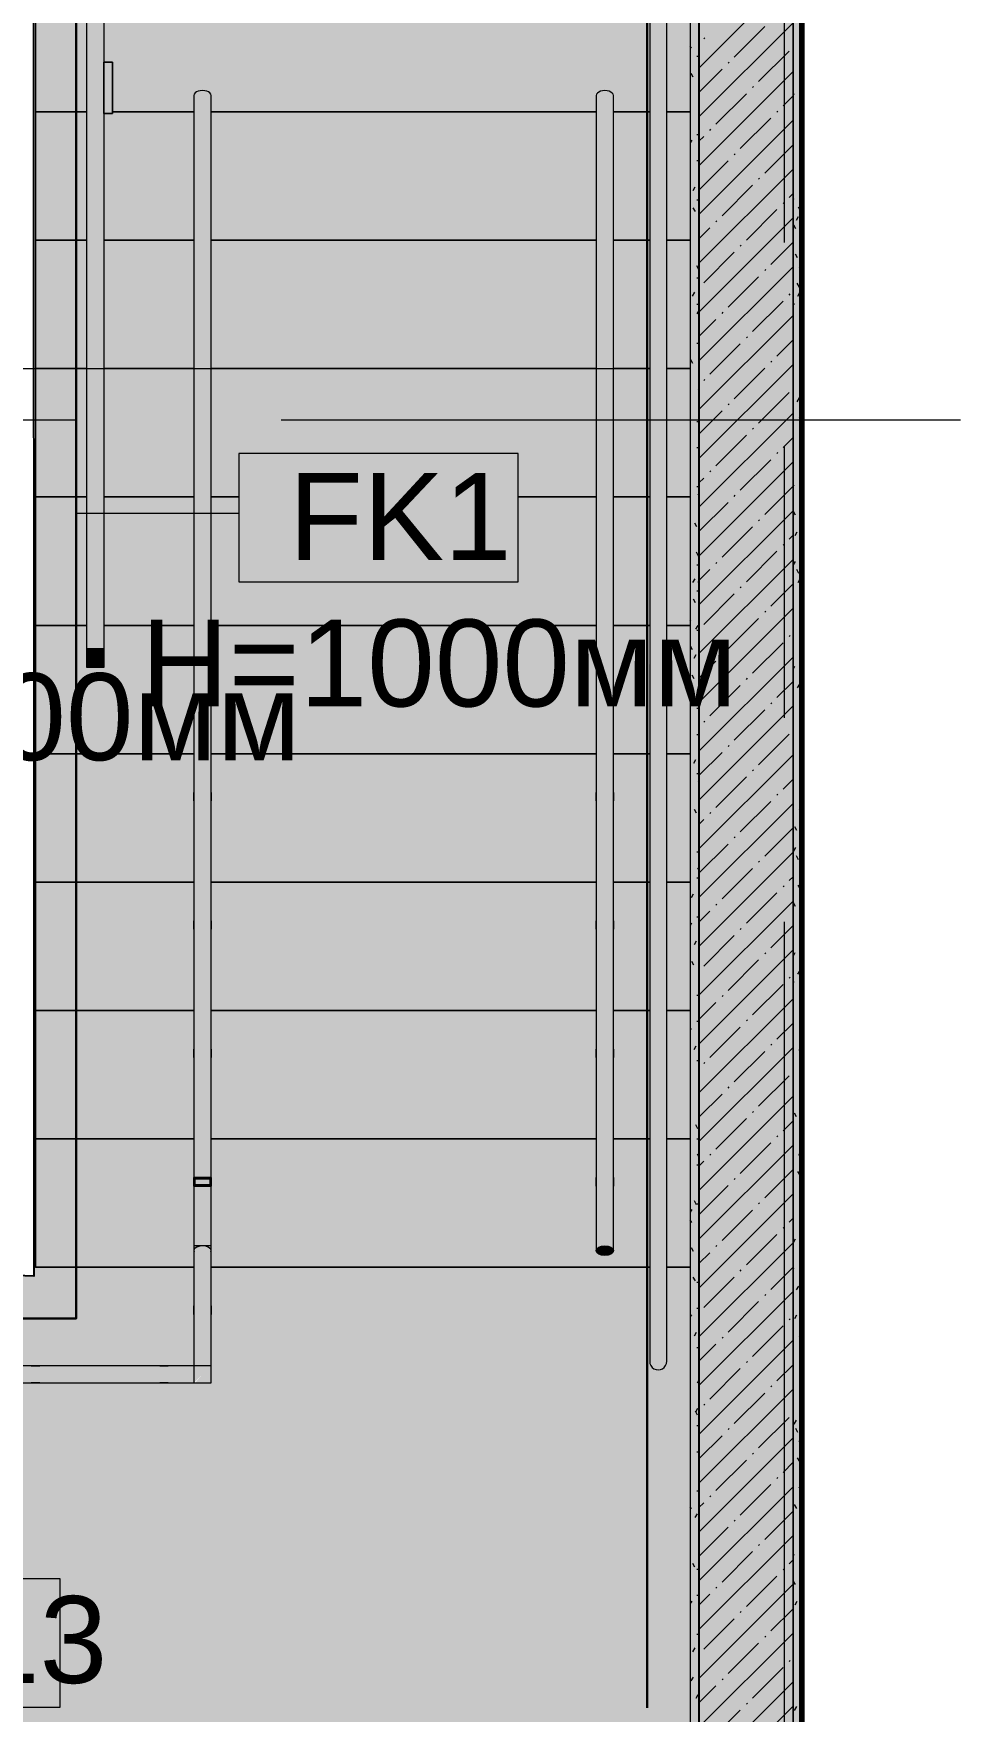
# Model space of a CAD drawing. Header units: millimetres. Extents: x -3817 to 677485, y -22715 to 103890.
# Drawn here: x 2199 to 4364, y 2493 to 6414 of the extents above; entities that cross this region are included whole.
import ezdxf

# ---------------------------------------------------------------- set-up
doc = ezdxf.new("R2010")
doc.units = ezdxf.units.MM
doc.layers.add('PDF _Геометрия', color=7, linetype='Continuous', true_color=0x1d1d1d)
doc.layers.add('PDF _Сплошная заливка', color=7, linetype='Continuous', true_color=0xffffff)
doc.layers.add('PDF _Текст', color=7, linetype='Continuous')
doc.styles.add('PDF GOST-Common', font='arial.ttf')

msp = doc.modelspace()

# ---------------------------------------------------------------- hatches: boundary and pattern name
at = {"layer": 'PDF _Сплошная заливка', "transparency": 33554559}
for points in [[(3973.3, 2031.3), (3973.3, 9811.3), (3753.3, 9811.3), (3753.3, 2031.3), (3947.7, 2031.3)], [(3745.9, 2200.9), (3753.3, 2200.9), (3753.3, 9591.3), (3733.3, 9591.3), (3733.3, 2200.9)], [(3653.1, 3292), (3668.3, 3294), (3677.6, 3306.2), (3678.3, 3311.3), (3677.6, 7776.5), (3675.6, 7781.3), (3663.4, 7790.7), (3648.3, 7788.7), (3638.9, 7776.5), (3638.3, 7771.3), (3638.9, 3306.2), (3644.1, 3297.2), (3649.6, 3294)], [(2323.3, 4977.3), (2363.3, 4977.3), (2363.3, 7337.3), (2323.3, 7337.3), (2323.3, 5031.3)], [(3513.5, 3569.9), (3516.2, 3575.5), (3523.5, 3579.5), (3533.5, 3581), (3543.5, 3579.5), (3550.8, 3575.5), (3553.5, 3572.8), (3550.8, 6275.5), (3543.5, 6279.5), (3533.5, 6281), (3523.5, 6279.5), (3516.2, 6275.5), (3513.5, 6269.9), (3513.5, 3572.8)], [(2678.3, 5132.9), (3331.4, 5132.9), (3331.4, 5432.9), (2678.3, 5432.9), (2678.3, 5331.3)], [(3538.6, 3559.2), (3547.6, 3563.3), (3552.8, 3567.1), (3550.8, 3574.7), (3543.5, 3579.5), (3528.3, 3579.8), (3516.9, 3575.5), (3513.5, 3569.9), (3519.3, 3562.1), (3528.3, 3560), (3533.5, 3559.6)]]:
    msp.add_hatch(color=256, dxfattribs=at).paths.add_polyline_path(points)
h = msp.add_hatch(color=256, dxfattribs=at)
h.paths.add_polyline_path([(3732.3, 6231.3), (3732.3, 6531.3), (3678.3, 6531.3), (3678.3, 6231.3)], flags=0)
h.paths.add_polyline_path([(2203.3, 6231.3), (2323.3, 6231.3), (2323.3, 6531.3), (2203.3, 6531.3)], flags=0)
h.paths.add_polyline_path([(2515.1, 6231.3), (2573.5, 6231.3), (2574.2, 6272.8), (2579.3, 6277.8), (2589, 6280.7), (2598.6, 6280.7), (2607.6, 6277.8), (2612.8, 6272.8), (2613.5, 6269.9), (2613.5, 6231.3), (3513.5, 6231.3), (3514.2, 6272.8), (3519.3, 6277.8), (3528.3, 6280.7), (3538.6, 6280.7), (3547.6, 6277.8), (3552.8, 6272.8), (3553.5, 6269.9), (3553.5, 6231.3), (3638.3, 6231.3), (3638.3, 6531.3), (2473.3, 6531.3), (2471.3, 6493.7), (2467.4, 6476), (2462.5, 6466.8), (2456.5, 6461.9), (2450.1, 6461.9), (2444, 6466.8), (2437.6, 6480.7), (2435, 6495.4), (2433.3, 6531.3), (2363.3, 6531.3), (2363.3, 6347.3), (2383.3, 6347.3), (2383.3, 6231.3)], flags=0)
h = msp.add_hatch(color=256, dxfattribs=at)
h.paths.add_polyline_path([(2573.5, 3569.9), (2576.2, 3575.6), (2583.5, 3579.5), (2573.7, 3575.5), (2573.5, 3572.8)], flags=0)
h.paths.add_polyline_path([(2613.5, 3569.9), (2612.8, 3576.5), (2607.6, 3579.3), (2607.6, 3577.8), (2612.8, 3572.8), (2613.4, 3570.1)], flags=0)
h.paths.add_polyline_path([(2588.3, 3581), (2613.5, 3581), (2612.8, 3721), (2588.3, 3721)], flags=0)
h.paths.add_polyline_path([(2573.5, 3581), (2588.3, 3581.1), (2588.3, 3721), (2573.5, 3721), (2573.5, 3605)], flags=0)
h.paths.add_polyline_path([(2588.3, 3724), (2610.5, 3724), (2610.5, 3738), (2576.5, 3738), (2577, 3724), (2585.3, 3724)], flags=0)
h.paths.add_polyline_path([(2588.3, 3741), (2613.5, 3741), (2612.8, 6272.8), (2607.6, 6277.8), (2598.6, 6280.7), (2588.3, 6280.7), (2579.3, 6277.8), (2574.2, 6272.8), (2573.5, 6269.9), (2574.3, 3741), (2585.5, 3741)], flags=0)
h = msp.add_hatch(color=256, dxfattribs=at)
h.paths.add_polyline_path([(2323.3, 5931.3), (2323.3, 6231.3), (2203.3, 6231.3), (2203.3, 5931.3)], flags=0)
h.paths.add_polyline_path([(3678.3, 5931.3), (3732.3, 5931.3), (3732.3, 6231.3), (3678.3, 6231.3), (3678.3, 6143.8)], flags=0)
h.paths.add_polyline_path([(3638.3, 5931.3), (3638.3, 6231.3), (3553.5, 6231.3), (3553.5, 5931.3)], flags=0)
h.paths.add_polyline_path([(2363.3, 5931.3), (2573.5, 5931.3), (2573.5, 6231.3), (2383.3, 6231.3), (2383.3, 6227.3), (2363.3, 6227.3), (2363.3, 5990.4)], flags=0)
h.paths.add_polyline_path([(3513.5, 5931.3), (3513.5, 6231.3), (2613.5, 6231.3), (2613.5, 5931.3), (3433.1, 5931.3)], flags=0)
h = msp.add_hatch(color=256, dxfattribs=at)
h.paths.add_polyline_path([(2203.3, 5631.3), (2323.3, 5631.3), (2323.3, 5931.3), (2203.3, 5931.3)], flags=0)
h.paths.add_polyline_path([(2363.3, 5631.3), (2573.5, 5631.3), (2573.5, 5931.3), (2363.3, 5931.3)], flags=0)
h.paths.add_polyline_path([(3732.3, 5631.3), (3732.3, 5931.3), (3678.3, 5931.3), (3678.3, 5631.3)], flags=0)
h.paths.add_polyline_path([(3638.3, 5631.3), (3638.3, 5931.3), (3553.5, 5931.3), (3553.5, 5631.3)], flags=0)
h.paths.add_polyline_path([(3513.5, 5631.3), (3513.5, 5931.3), (2613.5, 5931.3), (2613.5, 5631.3), (3361.9, 5631.3)], flags=0)
h = msp.add_hatch(color=256, dxfattribs=at)
h.paths.add_polyline_path([(3732.3, 5331.3), (3733.3, 5331.3), (3732.3, 5631.3), (3678.3, 5631.3), (3678.3, 5331.3)], flags=0)
h.paths.add_polyline_path([(2203.3, 5331.3), (2323.3, 5331.3), (2323.3, 5631.3), (2203.3, 5631.3)], flags=0)
h.paths.add_polyline_path([(2363.3, 5331.3), (2573.5, 5331.3), (2573.5, 5631.3), (2363.3, 5631.3), (2363.3, 5384.3)], flags=0)
h.paths.add_polyline_path([(2613.5, 5331.3), (2678.3, 5331.3), (2678.3, 5432.9), (3331.4, 5432.9), (3331.4, 5331.3), (3513.5, 5331.3), (3513.5, 5631.3), (2613.5, 5631.3)], flags=0)
h.paths.add_polyline_path([(3638.3, 5331.3), (3638.3, 5631.3), (3553.5, 5631.3), (3553.5, 5331.3)], flags=0)
h = msp.add_hatch(color=256, dxfattribs=at)
h.paths.add_polyline_path([(3678.3, 5031.3), (3733.3, 5031.3), (3733.3, 5331.3), (3678.3, 5331.3), (3678.3, 5083.9)], flags=0)
h.paths.add_polyline_path([(2323.3, 5031.3), (2323.3, 5331.3), (2203.3, 5331.3), (2203.3, 5031.3)], flags=0)
h.paths.add_polyline_path([(2363.3, 5031.3), (2573.5, 5031.3), (2573.5, 5331.3), (2363.3, 5331.3), (2363.3, 5083.9)], flags=0)
h.paths.add_polyline_path([(2613.5, 5031.3), (3513.5, 5031.3), (3513.5, 5331.3), (3331.4, 5331.3), (3331.4, 5132.9), (2678.3, 5132.9), (2678.3, 5331.3), (2613.5, 5331.3), (2613.5, 5083.9)], flags=0)
h.paths.add_polyline_path([(3553.5, 5031.3), (3638.3, 5031.3), (3638.3, 5331.3), (3553.5, 5331.3), (3553.5, 5083.9)], flags=0)
h = msp.add_hatch(color=256, dxfattribs=at)
h.paths.add_polyline_path([(2203.3, 4731.3), (2573.5, 4731.3), (2573.5, 5031.3), (2363.3, 5031.3), (2363.3, 4932.6), (2323.3, 4932.6), (2323.3, 5031.3), (2203.3, 5031.3), (2203.3, 4932.6)], flags=0)
h.paths.add_polyline_path([(3733.3, 4731.3), (3733.3, 5031.3), (3678.3, 5031.3), (3678.3, 4731.3)], flags=0)
h.paths.add_polyline_path([(2613.5, 4731.3), (3513.5, 4731.3), (3513.5, 5031.3), (2613.5, 5031.3)], flags=0)
h.paths.add_polyline_path([(3638.3, 4731.3), (3636.6, 5031.3), (3553.5, 5031.3), (3553.5, 4731.3)], flags=0)
h = msp.add_hatch(color=256, dxfattribs=at)
h.paths.add_polyline_path([(2363.3, 4932.6), (2363.3, 4977.3), (2323.3, 4977.3), (2323.3, 4932.6), (2360.3, 4932.6)], flags=0)
h.paths.add_polyline_path([(2360.3, 4939.3), (2326.3, 4939.3), (2326.3, 4970.6), (2360.3, 4970.6)], flags=0)
h = msp.add_hatch(color=256, dxfattribs=at)
h.paths.add_polyline_path([(3553.5, 4431.3), (3638.3, 4431.3), (3638.3, 4731.3), (3553.5, 4731.3), (3553.5, 4553.9)], flags=0)
h.paths.add_polyline_path([(2465.1, 4431.3), (2573.5, 4431.3), (2573.5, 4731.3), (2203.3, 4731.3), (2203.3, 4431.3), (2231.1, 4431.3)], flags=0)
h.paths.add_polyline_path([(2613.5, 4431.3), (3513.5, 4431.3), (3513.5, 4731.3), (2613.5, 4731.3), (2613.5, 4621)], flags=0)
h.paths.add_polyline_path([(3678.3, 4431.3), (3733.3, 4431.3), (3733.3, 4731.3), (3678.3, 4731.3), (3678.3, 4553.9)], flags=0)
h = msp.add_hatch(color=256, dxfattribs=at)
h.paths.add_polyline_path([(3513.5, 4131.3), (3513.5, 4431.3), (2613.5, 4431.3), (2613.5, 4131.3), (3480, 4131.3)], flags=0)
h.paths.add_polyline_path([(3733.3, 4131.3), (3733.3, 4431.3), (3678.3, 4431.3), (3678.3, 4131.3)], flags=0)
h.paths.add_polyline_path([(2540, 4131.3), (2573.5, 4131.3), (2573.5, 4431.3), (2203.3, 4431.3), (2203.3, 4131.3), (2461.8, 4131.3)], flags=0)
h.paths.add_polyline_path([(3638.3, 4131.3), (3638.3, 4431.3), (3553.5, 4431.3), (3553.5, 4131.3), (3608, 4131.3)], flags=0)
h = msp.add_hatch(color=256, dxfattribs=at)
h.paths.add_polyline_path([(2203.3, 3831.3), (2573.5, 3831.3), (2573.5, 4131.3), (2203.3, 4131.3), (2203.3, 4023.9)], flags=0)
h.paths.add_polyline_path([(2613.5, 3831.3), (3513.5, 3831.3), (3513.5, 4131.3), (2613.5, 4131.3), (2613.5, 4021)], flags=0)
h.paths.add_polyline_path([(3553.5, 3831.3), (3638.3, 3831.3), (3638.3, 4131.3), (3553.5, 4131.3), (3553.5, 4021)], flags=0)
h.paths.add_polyline_path([(3678.3, 3831.3), (3733.3, 3831.3), (3733.3, 4131.3), (3678.3, 4131.3), (3678.3, 4023.9)], flags=0)
h = msp.add_hatch(color=256, dxfattribs=at)
h.paths.add_polyline_path([(2203.3, 3531.3), (2573.5, 3531.3), (2573.5, 3831.3), (2203.3, 3831.3)], flags=0)
h.paths.add_polyline_path([(3678.3, 3531.3), (3733.3, 3531.3), (3733.3, 3831.3), (3678.3, 3831.3)], flags=0)
h.paths.add_polyline_path([(3608, 3531.3), (3638.3, 3531.3), (3638.3, 3831.3), (3553.5, 3831.3), (3552.8, 3567.1), (3538.6, 3559.2), (3519.3, 3562.1), (3513.5, 3572.8), (3513.5, 3831.3), (2613.5, 3831.3), (2613.5, 3531.3), (3553.5, 3531.3)], flags=0)
h = msp.add_hatch(color=256, dxfattribs=at)
h.paths.add_polyline_path([(2576.2, 3721), (2613.5, 3721), (2612.8, 3741), (2573.5, 3741), (2574.3, 3721)], flags=0)
h.paths.add_polyline_path([(2603.5, 3724), (2576.5, 3724), (2577.1, 3738), (2610.5, 3738), (2610.5, 3724), (2603.7, 3724)], flags=0)
h = msp.add_hatch(color=256, dxfattribs=at)
h.paths.add_polyline_path([(2613.5, 3261), (2593.5, 3281), (2576.2, 3261), (2612.8, 3261)], flags=0)
h.paths.add_polyline_path([(2593.5, 3281), (2593.8, 3281.4), (2613.5, 3301), (2611.8, 3572.8), (2606.3, 3577.8), (2598.6, 3580.7), (2573.5, 3580.7), (2574.2, 3576.5), (2580.6, 3579.5), (2579.3, 3577.1), (2573.9, 3569.8), (2573.5, 3559.2), (2574.4, 3300.1), (2593.4, 3281.1)], flags=0)
h.paths.add_polyline_path([(2613.5, 3575), (2612.8, 3581), (2607.6, 3579.3), (2613.5, 3575)], flags=0)
h = msp.add_hatch(color=256, dxfattribs=at)
h.paths.add_polyline_path([(2573.8, 3569.5), (2576.2, 3574.4), (2573.5, 3569.9)], flags=0)
h.paths.add_polyline_path([(2612.8, 3571.2), (2610.7, 3574.8), (2603.4, 3579.5), (2606.6, 3577.6), (2611.8, 3572.7), (2612.7, 3571.3)], flags=0)
h = msp.add_hatch(color=256, dxfattribs=at)
h.paths.add_polyline_path([(374.3, 2052.3), (3378.3, 2052.3), (3378.3, 2446.4), (3733.3, 2446.4), (3733.3, 3531.3), (3678.3, 3531.3), (3677.6, 3306.2), (3675.6, 3301.3), (3663.4, 3292), (3649.6, 3294), (3644.1, 3297.2), (3638.3, 3311.3), (3638.3, 3531.3), (2613.5, 3531.3), (2612.8, 3261), (1493.5, 3261.7), (1493.5, 3531.3), (374.3, 3531.3), (374.3, 2200.9)], flags=0)
h.paths.add_polyline_path([(3453.3, 2052.3), (3733.3, 2052.3), (3733.3, 2371.3), (3453.3, 2371.3), (3453.3, 2200.9)], flags=0)
h.paths.add_polyline_path([(1893.5, 3301), (2573.5, 3301), (2573.5, 3531.3), (2199.3, 3531.3), (2198.3, 3510.4), (1907.3, 3511.3), (1907.3, 3531.3), (1533.5, 3531.3), (1533.5, 3301), (1665.3, 3301)], flags=0)
h = msp.add_hatch(color=256, dxfattribs=at)
h.paths.add_polyline_path([(2613.5, 3261), (2612.8, 3300.4), (2593.5, 3281), (2612.8, 3261.7)], flags=0)
h.paths.add_polyline_path([(2573.5, 3261), (2593.4, 3281.1), (2573.5, 3301), (1533.5, 3299.2), (1529, 3290.9), (1523.5, 3285.1), (1513.5, 3281), (1503.5, 3285.1), (1493.5, 3295.2), (1493.5, 3261), (2482.6, 3261)], flags=0)

# ---------------------------------------------------------------- linework, layer by layer
msp.add_lwpolyline([(357.3, 9609.7), (3753.3, 9609.7), (3753.3, 2031.3), (357.3, 2031.3)], close=True)
msp.add_lwpolyline([(403.3, 7431.3), (2198.3, 7428.2), (2199.3, 3510.4), (1908.3, 3521.3), (1908.3, 7311.3), (373.3, 7311.3)])
at = {"layer": 'PDF _Геометрия', "color": 9, "lineweight": 9, "true_color": 0xc0c0c0}
for points in [[(3733.3, 9570.4), (3733.3, 2200.9), (3753.3, 2200.9), (3753.3, 2031.3), (353.3, 2031.3), (373.3, 2031.3), (373.3, 2200.9), (353.3, 2200.9), (353.3, 5581.4), (133.3, 5581.4), (-24.7, 5581.4), (-24.7, 1811.3), (-24.7, 1658.3), (-24.7, 1653.4), (3973.3, 1653.4), (3973.3, 1811.3), (133.3, 1811.3), (353.3, 1811.3), (3973.3, 1811.3), (3973.3, 2031.3), (3973.3, 9811.3)], [(3378.3, 2052.3), (3378.3, 2200.9), (3378.3, 2371.3), (3378.3, 2433.8), (3378.3, 2446.4), (3753.3, 2446.4), (3753.3, 9591.3), (3733.3, 9591.3), (3753.3, 9591.3), (3753.3, 2200.9), (3753.3, 2051.3), (3753.3, 2031.3), (373.3, 2031.3), (353.3, 2031.3), (353.3, 2200.9), (353.3, 5581.4), (373.3, 5581.4), (373.3, 2200.9), (373.3, 2051.3)]]:
    msp.add_lwpolyline(points, dxfattribs=at)
msp.add_lwpolyline([(3993.3, 2061.3), (3993.3, 9604.4), (3973.3, 9604.4), (3973.3, 2061.3)], close=True, dxfattribs=at)
at = {"layer": 'PDF _Геометрия', "color": 231, "lineweight": 70, "true_color": 0xff80c0}
msp.add_lwpolyline([(3993.3, 9584.3), (3993.3, 2052.3), (3994.3, 2052.3), (3994.3, 9584.3)], close=True, dxfattribs=at)
at = {"layer": 'PDF _Геометрия', "color": 231, "lineweight": 30, "true_color": 0xff80c0}
for points in [[(3632.3, 2501.3), (3632.3, 9471.3)], [(453.3, 7551.4), (2298.3, 7551.4), (2298.3, 3411.4), (1808.3, 3411.4), (1808.3, 7191.3), (453.3, 7191.3)]]:
    msp.add_lwpolyline(points, dxfattribs=at)
at = {"layer": 'PDF _Геометрия', "color": 7, "lineweight": 9}
for points in [[(3638.3, 7771.3), (3638.3, 3311.3), (3638.9, 3306.2), (3640.9, 3301.3), (3644.1, 3297.2), (3648.3, 3294), (3653.1, 3292), (3658.3, 3291.3), (3663.4, 3292), (3668.3, 3294), (3672.4, 3297.2), (3675.6, 3301.3), (3677.6, 3306.2), (3678.3, 3311.3), (3678.3, 7771.3)], [(2323.3, 4932.6), (2323.3, 7332.6), (2323.3, 7627.3), (2363.3, 7627.3), (2363.3, 7647.3), (2323.3, 7647.3)], [(2323.3, 4977.3), (2323.3, 7337.3), (2363.3, 7337.3), (2363.3, 7647.3), (2363.3, 7547.3)], [(2363.3, 7337.3), (2363.3, 4977.3)], [(2363.3, 6827.3), (2363.3, 6347.3)], [(2613.5, 3569.9), (2613.5, 6269.9), (2612.8, 6272.8), (2610.8, 6275.5), (2607.6, 6277.8), (2603.5, 6279.5), (2598.6, 6280.7), (2593.5, 6281), (2588.3, 6280.7), (2583.5, 6279.5), (2579.3, 6277.8), (2576.2, 6275.5), (2574.2, 6272.8), (2573.5, 6269.9), (2573.5, 3569.9), (2574.2, 3567.1)], [(3513.5, 6269.9), (3513.5, 3569.9)], [(3553.5, 3569.9), (3553.5, 6269.9)], [(2363.3, 6227.3), (2363.3, 4932.6)], [(2053.3, 5631.3), (3632.3, 5631.3)], [(2678.3, 5292.9), (2298.3, 5292.9)], [(2326.3, 4970.6), (2326.3, 4939.3)], [(2360.3, 4939.3), (2360.3, 4970.6)], [(2573.5, 4621), (2573.5, 4641)], [(2613.5, 4641), (2613.5, 4621)], [(3513.5, 4621), (3513.5, 4641)], [(3553.5, 4641), (3553.5, 4621)], [(2573.5, 4321), (2573.5, 4341)], [(2613.5, 4341), (2613.5, 4321)], [(3513.5, 4321), (3513.5, 4341)], [(3553.5, 4341), (3553.5, 4321)], [(2573.5, 4021), (2573.5, 4041)], [(2613.5, 4041), (2613.5, 4021)], [(3513.5, 4021), (3513.5, 4041)], [(3553.5, 4041), (3553.5, 4021)], [(3513.5, 3721), (3513.5, 3741)], [(3553.5, 3741), (3553.5, 3721)], [(2613.5, 3441), (2613.5, 3421), (2613.5, 3441)], [(1493.5, 3261), (2613.5, 3261), (2613.5, 3261.7), (2613.5, 3263.7), (2613.5, 3266.9), (2613.5, 3271), (2613.5, 3275.9), (2613.5, 3281), (2613.5, 3286.2), (2613.5, 3291), (2613.5, 3295.2), (2613.5, 3298.4), (2613.5, 3300.4), (2613.5, 3301), (1531.6, 3301)], [(2193.5, 3301), (2213.5, 3301), (2193.5, 3301)], [(2493.5, 3301), (2513.5, 3301), (2493.5, 3301)], [(2613.5, 3263.7), (2613.5, 3266.9), (2613.5, 3271), (2613.5, 3275.9), (2613.5, 3281), (2613.5, 3286.2), (2613.5, 3291), (2613.5, 3295.2), (2613.5, 3298.4)], [(2576.2, 3261), (2579.3, 3261), (2583.5, 3261), (2588.3, 3261)], [(2589, 3261), (2593.5, 3261), (2598.6, 3261), (2603.5, 3261), (2607.6, 3261), (2610.8, 3261)]]:
    msp.add_lwpolyline(points, dxfattribs=at)
at = {"layer": 'PDF _Геометрия', "color": 253, "lineweight": 9, "true_color": 0xaaaaaa}
for points in [[(3953.3, 5926), (3953.3, 7513.5)], [(2203.3, 7131.3), (2323.3, 7131.3), (2203.3, 7131.3), (2203.3, 6831.3), (2203.3, 6531.3), (2323.3, 6531.3), (2203.3, 6531.3), (2203.3, 6231.3), (2203.3, 5931.3), (2203.3, 5631.3), (2203.3, 5331.3), (2203.3, 5031.3), (2203.3, 4731.3), (2203.3, 4431.3), (2203.3, 4131.3), (2203.3, 3831.3), (2203.3, 3531.3), (2199.3, 3531.3)], [(1665.6, 5511.3), (2300.6, 5511.3)], [(2776.9, 5511.3), (4364.4, 5511.3)], [(3953.3, 4814.8), (3953.3, 5449.8)], [(3953.3, 5.1), (3953.3, 2505.1), (3953.3, 4338.5)]]:
    msp.add_lwpolyline(points, dxfattribs=at)
at = {"layer": 'PDF _Геометрия', "lineweight": 9}
for points in [[(3753.3, 6333.7), (3973.3, 6553.7)], [(3753.3, 6219.7), (3973.3, 6439.7)], [(3764.5, 6402), (3766.9, 6404.4)], [(3835.8, 6359.3), (3907.1, 6430.6)], [(3892.8, 6302.2), (3964.1, 6373.5)], [(3753.3, 6276.7), (3807.3, 6330.8)], [(3753.3, 6105.6), (3973.3, 6325.6)], [(3821.6, 6345), (3823.9, 6347.4)], [(3878.6, 6288), (3881, 6290.4)], [(3793, 6202.5), (3864.3, 6273.7)], [(3949.9, 6245.2), (3973.3, 6268.6)], [(3753.3, 5991.6), (3973.3, 6211.6)], [(3850.1, 6145.4), (3921.4, 6216.7)], [(3935.6, 6231), (3938, 6233.3)], [(3753.3, 6162.7), (3764.5, 6173.9)], [(3778.8, 6188.2), (3781.2, 6190.6)], [(3835.8, 6131.2), (3838.2, 6133.5)], [(3907.1, 6088.4), (3973.3, 6154.6)], [(3753.3, 6048.6), (3821.6, 6116.9)], [(3753.3, 5877.5), (3973.3, 6097.5)], [(3807.3, 5988.6), (3878.6, 6059.9)], [(3892.8, 6074.1), (3895.2, 6076.5)], [(3964.1, 6031.4), (3973.3, 6040.5)], [(3864.3, 5931.6), (3935.6, 6002.9)], [(3949.9, 6017.1), (3952.2, 6019.5)], [(3753.3, 5763.5), (3973.3, 5983.5)], [(3793, 5974.4), (3795.4, 5976.7)], [(3753.3, 5934.6), (3778.8, 5960.1)], [(3921.4, 5874.6), (3973.3, 5926.5)], [(3764.5, 5831.8), (3835.8, 5903.1)], [(3850.1, 5917.3), (3852.4, 5919.7)], [(3753.3, 5649.4), (3973.3, 5869.4)], [(3821.6, 5774.8), (3892.8, 5846)], [(3907.1, 5860.3), (3909.5, 5862.7)], [(3964.1, 5803.3), (3966.5, 5805.7)], [(3878.6, 5717.7), (3949.9, 5789)], [(3753.3, 5535.4), (3973.3, 5755.4)], [(3753.3, 5706.5), (3793, 5746.3)], [(3807.3, 5760.5), (3809.7, 5762.9)], [(3778.8, 5618), (3850.1, 5689.2)], [(3864.3, 5703.5), (3866.7, 5705.9)], [(3935.6, 5660.7), (3973.3, 5698.4)], [(3921.4, 5646.5), (3923.7, 5648.8)], [(3753.3, 5421.3), (3973.3, 5641.3)], [(3835.8, 5560.9), (3907.1, 5632.2)], [(3764.5, 5603.7), (3766.9, 5606.1)], [(3892.8, 5503.9), (3964.1, 5575.2)], [(3753.3, 5478.4), (3807.3, 5532.4)], [(3821.6, 5546.7), (3823.9, 5549)], [(3753.3, 5307.3), (3973.3, 5527.3)], [(3878.6, 5489.6), (3881, 5492)], [(3793, 5404.1), (3864.3, 5475.4)], [(3949.9, 5446.9), (3973.3, 5470.3)], [(3753.3, 5193.3), (3973.3, 5413.3)], [(3850.1, 5347.1), (3921.4, 5418.4)], [(3935.6, 5432.6), (3938, 5435)], [(3753.3, 5364.3), (3764.5, 5375.6)], [(3778.8, 5389.9), (3781.2, 5392.2)], [(3835.8, 5332.8), (3838.2, 5335.2)], [(3907.1, 5290.1), (3973.3, 5356.2)], [(3753.3, 5250.3), (3821.6, 5318.6)], [(3753.3, 5079.2), (3973.3, 5299.2)], [(3807.3, 5190.3), (3878.6, 5261.5)], [(3892.8, 5275.8), (3895.2, 5278.2)], [(3949.9, 5218.8), (3952.2, 5221.1)], [(3964.1, 5233), (3973.3, 5242.2)], [(3753.3, 4965.2), (3973.3, 5185.2)], [(3793, 5176), (3795.4, 5178.4)], [(3864.3, 5133.2), (3935.6, 5204.5)], [(3753.3, 5136.2), (3778.8, 5161.8)], [(3764.5, 5033.4), (3835.8, 5104.7)], [(3850.1, 5119), (3852.4, 5121.4)], [(3921.4, 5076.2), (3973.3, 5128.1)], [(3753.3, 4851.1), (3973.3, 5071.1)], [(3907.1, 5062), (3909.5, 5064.3)], [(3821.6, 4976.4), (3892.8, 5047.7)], [(3878.6, 4919.4), (3949.9, 4990.7)], [(3964.1, 5004.9), (3966.5, 5007.3)], [(3753.3, 4737.1), (3973.3, 4957.1)], [(3753.3, 4908.1), (3793, 4947.9)], [(3807.3, 4962.2), (3809.7, 4964.5)], [(3864.3, 4905.1), (3866.7, 4907.5)], [(3778.8, 4819.6), (3850.1, 4890.9)], [(3935.6, 4862.4), (3973.3, 4900)], [(3753.3, 4623), (3973.3, 4843)], [(3835.8, 4762.6), (3907.1, 4833.9)], [(3921.4, 4848.1), (3923.7, 4850.5)], [(3764.5, 4805.3), (3766.9, 4807.7)], [(3821.6, 4748.3), (3823.9, 4750.7)], [(3892.8, 4705.6), (3964.1, 4776.8)], [(3753.3, 4680), (3807.3, 4734.1)], [(3753.3, 4509), (3973.3, 4729)], [(3793, 4605.8), (3864.3, 4677)], [(3878.6, 4691.3), (3881, 4693.7)], [(3949.9, 4648.5), (3973.3, 4671.9)], [(3935.6, 4634.3), (3938, 4636.6)], [(3753.3, 4394.9), (3973.3, 4614.9)], [(3778.8, 4591.5), (3781.2, 4593.9)], [(3850.1, 4548.7), (3921.4, 4620)], [(3753.3, 4566), (3764.5, 4577.3)], [(3907.1, 4491.7), (3973.3, 4557.9)], [(3753.3, 4451.9), (3821.6, 4520.2)], [(3835.8, 4534.5), (3838.2, 4536.9)], [(3753.3, 4280.9), (3973.3, 4500.9)], [(3892.8, 4477.5), (3895.2, 4479.8)], [(3807.3, 4391.9), (3878.6, 4463.2)], [(3964.1, 4434.7), (3973.3, 4443.8)], [(3864.3, 4334.9), (3935.6, 4406.2)], [(3949.9, 4420.4), (3952.2, 4422.8)], [(3753.3, 4166.8), (3973.3, 4386.8)], [(3753.3, 4337.9), (3778.8, 4363.4)], [(3793, 4377.7), (3795.4, 4380)], [(3850.1, 4320.6), (3852.4, 4323)], [(3921.4, 4277.9), (3973.3, 4329.8)], [(3764.5, 4235.1), (3835.8, 4306.4)], [(3753.3, 4052.8), (3973.3, 4272.8)], [(3821.6, 4178.1), (3892.8, 4249.4)], [(3907.1, 4263.6), (3909.5, 4266)], [(3964.1, 4206.6), (3966.5, 4209)], [(3753.3, 3938.7), (3973.3, 4158.7)], [(3807.3, 4163.8), (3809.7, 4166.2)], [(3878.6, 4121.1), (3949.9, 4192.3)], [(3753.3, 4109.8), (3793, 4149.6)], [(3778.8, 4021.3), (3850.1, 4092.5)], [(3864.3, 4106.8), (3866.7, 4109.2)], [(3935.6, 4064), (3973.3, 4101.7)], [(3753.3, 3824.7), (3973.3, 4044.7)], [(3921.4, 4049.8), (3923.7, 4052.1)], [(3764.5, 4007), (3766.9, 4009.4)], [(3835.8, 3964.2), (3907.1, 4035.5)], [(3892.8, 3907.2), (3964.1, 3978.5)], [(3753.3, 3881.7), (3807.3, 3935.7)], [(3753.3, 3710.6), (3973.3, 3930.6)], [(3821.6, 3950), (3823.9, 3952.4)], [(3878.6, 3893), (3881, 3895.3)], [(3793, 3807.4), (3864.3, 3878.7)], [(3949.9, 3850.2), (3973.3, 3873.6)], [(3753.3, 3596.6), (3973.3, 3816.6)], [(3850.1, 3750.4), (3921.4, 3821.7)], [(3935.6, 3835.9), (3938, 3838.3)], [(3753.3, 3767.6), (3764.5, 3778.9)], [(3778.8, 3793.2), (3781.2, 3795.5)], [(3835.8, 3736.1), (3838.2, 3738.5)], [(3907.1, 3693.4), (3973.3, 3759.5)], [(3753.3, 3653.6), (3821.6, 3721.9)], [(3753.3, 3482.5), (3973.3, 3702.5)], [(3807.3, 3593.6), (3878.6, 3664.9)], [(3892.8, 3679.1), (3895.2, 3681.5)], [(3864.3, 3536.6), (3935.6, 3607.8)], [(3949.9, 3622.1), (3952.2, 3624.5)], [(3964.1, 3636.3), (3973.3, 3645.5)], [(3753.3, 3368.5), (3973.3, 3588.5)], [(3793, 3579.3), (3795.4, 3581.7)], [(3753.3, 3539.5), (3778.8, 3565.1)], [(3921.4, 3479.5), (3973.3, 3531.4)], [(3764.5, 3436.8), (3835.8, 3508)], [(3850.1, 3522.3), (3852.4, 3524.7)], [(3753.3, 3254.4), (3973.3, 3474.4)], [(3821.6, 3379.7), (3892.8, 3451)], [(3907.1, 3465.3), (3909.5, 3467.6)], [(3878.6, 3322.7), (3949.9, 3394)], [(3964.1, 3408.2), (3966.5, 3410.6)], [(3753.3, 3140.4), (3973.3, 3360.4)], [(3753.3, 3311.4), (3793, 3351.2)], [(3807.3, 3365.5), (3809.7, 3367.8)], [(3778.8, 3222.9), (3850.1, 3294.2)], [(3864.3, 3308.5), (3866.7, 3310.8)], [(3935.6, 3265.7), (3973.3, 3303.3)], [(3753.3, 3026.3), (3973.3, 3246.3)], [(3835.8, 3165.9), (3907.1, 3237.2)], [(3921.4, 3251.4), (3923.7, 3253.8)], [(3764.5, 3208.7), (3766.9, 3211)], [(3892.8, 3108.9), (3964.1, 3180.1)], [(3753.3, 3083.3), (3807.3, 3137.4)], [(3821.6, 3151.6), (3823.9, 3154)], [(3753.3, 2912.3), (3973.3, 3132.3)], [(3793, 3009.1), (3864.3, 3080.4)], [(3878.6, 3094.6), (3881, 3097)], [(3949.9, 3051.8), (3973.3, 3075.2)], [(3850.1, 2952), (3921.4, 3023.3)], [(3935.6, 3037.6), (3938, 3040)], [(3753.3, 2798.2), (3973.3, 3018.2)], [(3753.3, 2969.3), (3764.5, 2980.6)], [(3778.8, 2994.8), (3781.2, 2997.2)], [(3907.1, 2895), (3973.3, 2961.2)], [(3753.3, 2855.2), (3821.6, 2923.5)], [(3753.3, 2684.2), (3973.3, 2904.2)], [(3835.8, 2937.8), (3838.2, 2940.2)], [(3807.3, 2795.2), (3878.6, 2866.5)], [(3892.8, 2880.8), (3895.2, 2883.1)], [(3949.9, 2823.7), (3952.2, 2826.1)], [(3964.1, 2838), (3973.3, 2847.1)], [(3753.3, 2570.1), (3973.3, 2790.1)], [(3864.3, 2738.2), (3935.6, 2809.5)], [(3753.3, 2741.2), (3778.8, 2766.7)], [(3793, 2781), (3795.4, 2783.3)], [(3764.5, 2638.4), (3835.8, 2709.7)], [(3850.1, 2724), (3852.4, 2726.3)], [(3921.4, 2681.2), (3973.3, 2733.1)], [(3753.3, 2456.1), (3973.3, 2676.1)], [(3907.1, 2666.9), (3909.5, 2669.3)], [(3821.6, 2581.4), (3892.8, 2652.7)], [(3878.6, 2524.4), (3949.9, 2595.6)], [(3964.1, 2609.9), (3966.5, 2612.3)], [(3753.3, 2342), (3973.3, 2562)], [(3753.3, 2513.1), (3793, 2552.9)], [(3807.3, 2567.1), (3809.7, 2569.5)], [(3864.3, 2510.1), (3866.7, 2512.5)], [(3778.8, 2424.6), (3850.1, 2495.9)], [(3935.6, 2467.3), (3973.3, 2505)]]:
    msp.add_lwpolyline(points, dxfattribs=at)
at = {"layer": 'PDF _Геометрия', "color": 253, "lineweight": 9, "true_color": 0x9b9b9b}
for points in [[(3736, 6380.4), (3733.3, 6385.1)], [(3748.5, 6361.4), (3753.3, 6361.4)], [(3740.1, 6312.3), (3735, 6321.1)], [(3975.4, 6273.5), (3973.3, 6269.9)], [(3992.3, 6239.5), (3993.3, 6239.5)], [(3736.7, 6165), (3733.3, 6159)], [(3748.5, 6178.6), (3753.3, 6178.6)], [(3993.3, 6178.6), (3988.9, 6186.1)], [(3992.3, 6178.6), (3993.3, 6178.6)], [(3993.3, 6182.6), (3992.7, 6181.6)], [(3748.5, 6117.6), (3753.3, 6117.6)], [(3993.3, 6117.6), (3993, 6118.1)], [(3992.3, 6087.1), (3993.3, 6087.1)], [(3743.8, 6055.3), (3738.8, 6046.6)], [(3745.2, 5998.6), (3740.2, 6007.3)], [(3748.5, 6026.1), (3753.3, 6026.1)], [(3974.3, 6027.8), (3973.3, 6026)], [(3991, 5999.7), (3985.9, 6008.4)], [(3979.8, 5958), (3974.8, 5966.7)], [(3985.4, 5986.2), (3980.4, 5977.5)], [(3983.9, 5890), (3978.9, 5898.7)], [(3992.3, 5904.2), (3993.3, 5904.2)], [(3753.3, 5862.8), (3748.4, 5871.2)], [(3748.5, 5843.3), (3753.3, 5843.3)], [(3992.5, 5876.5), (3987.5, 5867.8)], [(3992.3, 5843.3), (3993.3, 5843.3)], [(3742.7, 5809.6), (3737.7, 5800.9)], [(3988, 5822), (3983, 5830.7)], [(3988.4, 5808.5), (3983.4, 5799.8)], [(3748.5, 5782.3), (3753.3, 5782.3)], [(3753.3, 5766.9), (3748.8, 5759.2)], [(3976.8, 5780.3), (3973.3, 5786.5)], [(3992.3, 5751.8), (3993.3, 5751.8)], [(3748.5, 5690.9), (3753.3, 5690.9)], [(3739.3, 5643.2), (3734.2, 5651.9)], [(3753.3, 5584), (3751.8, 5581.5)], [(3973.8, 5602.6), (3973.3, 5603.6)], [(3992.3, 5569), (3993.3, 5569)], [(3987.3, 5562.7), (3982.3, 5554)], [(3748.5, 5508), (3753.3, 5508)], [(3993.2, 5508.2), (3988.1, 5516.9)], [(3992.3, 5508), (3993.3, 5508)], [(3733.4, 5427.8), (3733.3, 5427.5)], [(3748.5, 5447), (3753.3, 5447)], [(3992.3, 5416.5), (3993.3, 5416.5)], [(3748.5, 5355.6), (3753.3, 5355.6)], [(3753.3, 5340.2), (3750.7, 5335.8)], [(3975.1, 5358.6), (3973.3, 5355.5)], [(3979, 5288.9), (3974, 5297.6)], [(3748.5, 5261.4), (3743.5, 5270.1)], [(3982.2, 5249), (3977.1, 5240.3)], [(3992.3, 5233.7), (3993.3, 5233.7)], [(3752.6, 5193.3), (3747.6, 5202.1)], [(3978.1, 5180.9), (3973.3, 5172.6)], [(3743.5, 5140.4), (3738.5, 5131.7)], [(3748.5, 5172.7), (3753.3, 5172.7)], [(3987.2, 5152.8), (3982.2, 5161.5)], [(3989.2, 5139.3), (3984.2, 5130.6)], [(3992.3, 5172.7), (3993.3, 5172.7)], [(3748.5, 5111.7), (3753.3, 5111.7)], [(3753.3, 5131.2), (3751.7, 5134)], [(3745.5, 5083.7), (3740.5, 5092.4)], [(3992.3, 5081.3), (3993.3, 5081.3)], [(3734.4, 5042), (3733.3, 5044)], [(3750.6, 5030.7), (3745.5, 5022)], [(3748.5, 5020.3), (3753.3, 5020.3)], [(3738.5, 4974), (3733.4, 4982.7)], [(3746.5, 4962.7), (3741.5, 4954)], [(3742.5, 4906), (3737.5, 4914.7)], [(3753.3, 4913.5), (3752.6, 4912.3)], [(3977, 4935.2), (3973.3, 4928.8)], [(3988.1, 4893.6), (3983.1, 4884.9)], [(3992.3, 4898.4), (3993.3, 4898.4)], [(3748.5, 4837.4), (3753.3, 4837.4)], [(3992.3, 4837.4), (3993.3, 4837.4)], [(3748.5, 4776.5), (3753.3, 4776.5)], [(3993.3, 4776.5), (3991.4, 4779.7)], [(3992.3, 4746), (3993.3, 4746)], [(3745.4, 4717), (3740.4, 4708.2)], [(3748.5, 4685), (3753.3, 4685)], [(3753.3, 4669.6), (3751.5, 4666.6)], [(3747.7, 4592.2), (3742.7, 4600.9)], [(3993.3, 4593.6), (3988.4, 4602)], [(3982.3, 4551.7), (3977.3, 4560.4)], [(3992.3, 4563.1), (3993.3, 4563.1)], [(3978.9, 4511.8), (3973.9, 4503.1)], [(3748.5, 4502.1), (3753.3, 4502.1)], [(3986.4, 4483.6), (3981.4, 4492.3)], [(3992.3, 4502.1), (3993.3, 4502.1)], [(3748.5, 4441.2), (3753.3, 4441.2)], [(3753.3, 4460.7), (3750.9, 4464.8)], [(3740.2, 4403.2), (3735.2, 4394.5)], [(3990.5, 4415.6), (3985.4, 4424.3)], [(3992.3, 4410.7), (3993.3, 4410.7)], [(3733.6, 4372.9), (3733.3, 4373.4)], [(3979.3, 4374), (3974.3, 4382.7)], [(3736.1, 4335.2), (3733.3, 4330.2)], [(3748.5, 4349.7), (3753.3, 4349.7)], [(3747.3, 4293.5), (3742.3, 4284.8)], [(3741.7, 4236.8), (3736.7, 4245.5)], [(3977.8, 4266), (3973.3, 4258.2)], [(3976.3, 4196.3), (3973.3, 4201.5)], [(3988.9, 4224.4), (3983.9, 4215.7)], [(3992.3, 4227.8), (3993.3, 4227.8)], [(3748.5, 4166.9), (3753.3, 4166.9)], [(3992.3, 4166.9), (3993.3, 4166.9)], [(3735, 4089.4), (3733.3, 4086.3)], [(3748.5, 4105.9), (3753.3, 4105.9)], [(3993.3, 4105.9), (3990.6, 4110.5)], [(3993.3, 4110), (3991, 4106)], [(3746.2, 4047.8), (3741.2, 4039.1)], [(3991.9, 4046.7), (3986.9, 4038)], [(3992.3, 4075.4), (3993.3, 4075.4)], [(3748.5, 4014.5), (3753.3, 4014.5)], [(3753.3, 3999.1), (3752.3, 3997.4)], [(3981.5, 3882.5), (3976.5, 3891.2)], [(3992.3, 3892.5), (3993.3, 3892.5)], [(3751, 3855), (3746, 3863.7)], [(3748.5, 3831.6), (3753.3, 3831.6)], [(3992.3, 3831.6), (3993.3, 3831.6)], [(3748.5, 3770.6), (3753.3, 3770.6)], [(3753.3, 3790.1), (3750.1, 3795.7)], [(3990.8, 3801), (3985.8, 3792.2)], [(3989.7, 3746.4), (3984.6, 3755.1)], [(3992.3, 3740.1), (3993.3, 3740.1)], [(3736.9, 3666), (3733.3, 3659.6)], [(3748, 3677.3), (3743, 3686)], [(3748.5, 3679.2), (3753.3, 3679.2)], [(3736.9, 3635.7), (3733.3, 3641.9)], [(3740.9, 3567.6), (3735.9, 3576.3)], [(3978.6, 3596.9), (3973.6, 3588.1)], [(3975.5, 3527.1), (3973.3, 3531)], [(3992.3, 3557.3), (3993.3, 3557.3)], [(3745, 3499.6), (3740, 3508.3)], [(3748.5, 3496.3), (3753.3, 3496.3)], [(3992.3, 3496.3), (3993.3, 3496.3)], [(3733.9, 3458), (3733.3, 3459)], [(3985.7, 3487.2), (3980.6, 3478.5)], [(3735.8, 3420.2), (3733.3, 3415.8)], [(3748.5, 3435.3), (3753.3, 3435.3)], [(3981.6, 3419.2), (3976.5, 3410.4)], [(3747, 3378.6), (3742, 3369.9)], [(3992.7, 3377.5), (3987.7, 3368.8)], [(3992.3, 3404.9), (3993.3, 3404.9)], [(3748.5, 3343.9), (3753.3, 3343.9)], [(3753.3, 3267.5), (3749, 3260.2)], [(3992.3, 3222), (3993.3, 3222)], [(3750, 3200.9), (3745, 3192.2)], [(3750.2, 3185.8), (3745.2, 3194.5)], [(3993.3, 3191.5), (3990.9, 3195.6)], [(3748.5, 3161), (3753.3, 3161)], [(3980.5, 3173.4), (3975.5, 3164.7)], [(3984.8, 3145.3), (3979.8, 3154)], [(3992.3, 3161), (3993.3, 3161)], [(3748.5, 3100.1), (3753.3, 3100.1)], [(3991.6, 3131.8), (3986.6, 3123.1)], [(3988.9, 3077.2), (3983.8, 3086)], [(3992.3, 3069.6), (3993.3, 3069.6)], [(3748.5, 3008.6), (3753.3, 3008.6)], [(3992.9, 3009.2), (3987.9, 3017.9)], [(3736.1, 2966.5), (3733.3, 2971.3)], [(3748.9, 2955.2), (3743.9, 2946.5)], [(3981.8, 2967.6), (3976.8, 2976.3)], [(3992.3, 2886.7), (3993.3, 2886.7)], [(3744.2, 2830.4), (3739.2, 2839.1)], [(3748.5, 2825.7), (3753.3, 2825.7)], [(3974.7, 2857.9), (3973.3, 2860.4)], [(3975.3, 2859.6), (3973.3, 2856.1)], [(3992.3, 2825.7), (3993.3, 2825.7)], [(3978.8, 2789.9), (3973.8, 2798.6)], [(3736.6, 2751.1), (3733.3, 2745.2)], [(3748.5, 2764.8), (3753.3, 2764.8)], [(3982.4, 2750), (3977.3, 2741.3)], [(3992.3, 2734.3), (3993.3, 2734.3)], [(3748.5, 2673.3), (3753.3, 2673.3)], [(3993.3, 2703.9), (3993.1, 2704.2)], [(3743.7, 2641.4), (3738.7, 2632.7)], [(3739.6, 2573.4), (3734.6, 2564.7)], [(3992.3, 2551.4), (3993.3, 2551.4)], [(3750.8, 2531.7), (3745.8, 2523)], [(3981.3, 2504.2), (3976.3, 2495.5)]]:
    msp.add_lwpolyline(points, dxfattribs=at)
at = {"layer": 'PDF _Геометрия', "color": 7, "lineweight": 9}
for points in [[(2383.3, 6347.3), (2383.3, 6227.3), (2363.3, 6227.3), (2363.3, 6347.3), (2383.3, 6347.3), (2363.3, 6347.3), (2363.3, 6227.3), (2383.3, 6227.3)], [(3331.4, 5432.9), (2678.3, 5432.9), (2678.3, 5132.9), (3331.4, 5132.9)], [(2573.5, 3741), (2573.5, 3721)], [(2573.5, 3721), (2613.5, 3721), (2613.5, 3741), (2573.5, 3741)], [(2610.5, 3724), (2576.5, 3724), (2576.5, 3738), (2610.5, 3738)], [(2613.5, 3721), (2613.5, 3741)], [(2573.5, 3261), (2574.2, 3261), (2576.2, 3261), (2579.3, 3261), (2583.5, 3261), (2588.3, 3261), (2593.5, 3261), (2598.6, 3261), (2603.5, 3261), (2607.6, 3261), (2610.8, 3261), (2612.8, 3261), (2613.5, 3261), (2613.5, 3581), (2612.8, 3581), (2610.8, 3581), (2607.6, 3581), (2603.5, 3581), (2598.6, 3581), (2593.5, 3581), (2588.3, 3581), (2583.5, 3581), (2579.3, 3581), (2576.2, 3581), (2574.2, 3581), (2573.5, 3581)], [(2573.5, 3421), (2573.5, 3441)], [(2213.5, 3261), (2193.5, 3261)], [(2513.5, 3261), (2493.5, 3261)], [(2261.1, 2803.1), (1608, 2803.1), (1608, 2503.1), (2261.1, 2503.1)]]:
    msp.add_lwpolyline(points, close=True, dxfattribs=at)
at = {"layer": 'PDF _Геометрия', "color": 253, "lineweight": 9, "true_color": 0xaaaaaa}
for points in [[(2203.3, 6231.3), (2323.3, 6231.3)], [(2383.3, 6231.3), (2573.5, 6231.3)], [(2613.5, 6231.3), (3513.5, 6231.3)], [(3553.5, 6231.3), (3638.3, 6231.3)], [(3678.3, 6231.3), (3732.3, 6231.3)], [(2203.3, 5931.3), (2323.3, 5931.3)], [(2363.3, 5931.3), (2573.5, 5931.3)], [(2613.5, 5931.3), (3513.5, 5931.3)], [(3553.5, 5931.3), (3638.3, 5931.3)], [(3678.3, 5931.3), (3732.3, 5931.3)], [(2203.3, 5631.3), (2323.3, 5631.3)], [(2363.3, 5631.3), (2573.5, 5631.3)], [(2613.5, 5631.3), (3513.5, 5631.3)], [(3553.5, 5631.3), (3638.3, 5631.3)], [(3678.3, 5631.3), (3732.3, 5631.3)], [(2203.3, 5331.3), (2323.3, 5331.3)], [(2363.3, 5331.3), (2573.5, 5331.3)], [(2613.5, 5331.3), (2678.3, 5331.3)], [(3331.4, 5331.3), (3513.5, 5331.3)], [(3553.5, 5331.3), (3638.3, 5331.3)], [(3678.3, 5331.3), (3733.3, 5331.3)], [(2203.3, 5031.3), (2323.3, 5031.3)], [(2363.3, 5031.3), (2574.2, 5031.3)], [(2612.8, 5031.3), (3514.2, 5031.3)], [(3552.8, 5031.3), (3638.3, 5031.3)], [(3678.3, 5031.3), (3733.3, 5031.3)], [(2203.3, 4731.3), (2574.2, 4731.3)], [(2612.8, 4731.3), (3514.2, 4731.3)], [(3552.8, 4731.3), (3638.3, 4731.3)], [(3678.3, 4731.3), (3733.3, 4731.3)], [(2203.3, 4431.3), (2573.7, 4431.3)], [(2613.3, 4431.3), (3513.7, 4431.3)], [(3553.3, 4431.3), (3638.3, 4431.3)], [(3678.3, 4431.3), (3733.3, 4431.3)], [(2203.3, 4131.3), (2573.6, 4131.3)], [(2613.3, 4131.3), (3513.6, 4131.3)], [(3553.3, 4131.3), (3638.3, 4131.3)], [(3678.3, 4131.3), (3733.3, 4131.3)], [(2203.3, 3831.3), (2573.5, 3831.3)], [(2613.4, 3831.3), (3513.5, 3831.3)], [(3553.4, 3831.3), (3638.3, 3831.3)], [(3678.3, 3831.3), (3733.3, 3831.3)], [(2203.3, 3531.3), (2573.5, 3531.3)], [(2613.4, 3531.3), (3638.3, 3531.3)], [(3678.3, 3531.3), (3733.3, 3531.3)]]:
    msp.add_lwpolyline(points, close=True, dxfattribs=at)
at = {"layer": 'PDF _Геометрия', "color": 7, "lineweight": 20}
for points in [[(2323.3, 4977.3), (2363.3, 4977.3), (2363.3, 4932.6), (2323.3, 4932.6)], [(2360.3, 4970.6), (2326.3, 4970.6), (2326.3, 4939.3), (2360.3, 4939.3)]]:
    msp.add_lwpolyline(points, close=True, dxfattribs=at)
at = {"layer": 'PDF _Геометрия', "color": 7, "lineweight": 9}
for centre, major_axis, ratio, start_param, end_param in [((3533.5, 6269.9), (20, 0), 0.554637, 6.283037, 9.424703), ((2593.5, 3569.9), (-20, 0), 0.554678, 2.879789, 6.283219), ((3533.5, 3569.9), (20, 0), 0.55465, 3.141529, 9.424714)]:
    msp.add_ellipse(centre, major_axis=major_axis, ratio=ratio, start_param=start_param, end_param=end_param, dxfattribs=at)
at = {"layer": 'PDF _Сплошная заливка', "lineweight": 35, "transparency": 33554559}
for points in [[(3993.3, 2061.3), (3993.3, 9604.4), (3973.3, 2061.3), (3973.3, 9604.4)], [(2383.3, 6227.3), (2383.3, 6347.3), (2363.3, 6227.3), (2363.3, 6347.3)], [(2326.3, 4939.3), (2360.3, 4939.3), (2326.3, 4970.6), (2360.3, 4970.6)]]:
    msp.add_solid(points, dxfattribs=at)
at = {"layer": 'PDF _Сплошная заливка', "lineweight": 9, "transparency": 33554559}
msp.add_solid([(2261.1, 2803.1), (1608, 2803.1), (2261.1, 2503.1), (1608, 2503.1)], dxfattribs=at)

# ---------------------------------------------------------------- texts
at = {"layer": 'PDF _Текст', "color": 250, "true_color": 0x3c3c3c, "char_height": 203.2, "attachment_point": 4, "style": 'PDF GOST-Common'}
for s, insert in [('FK1', (2795.1, 5285.8)), ('Н=1000мм', (2449.8, 4941.9)), ('Н=до 1000мм', (1027.8, 4788.3))]:
    msp.add_mtext(s, dxfattribs=dict(at, insert=insert))
at = {"layer": 'PDF _Текст', "insert": (1692.5, 2659.6), "char_height": 203.2, "attachment_point": 4, "style": 'PDF GOST-Common'}
msp.add_mtext('FK13', dxfattribs=at)

doc.saveas('drawing.dxf')
